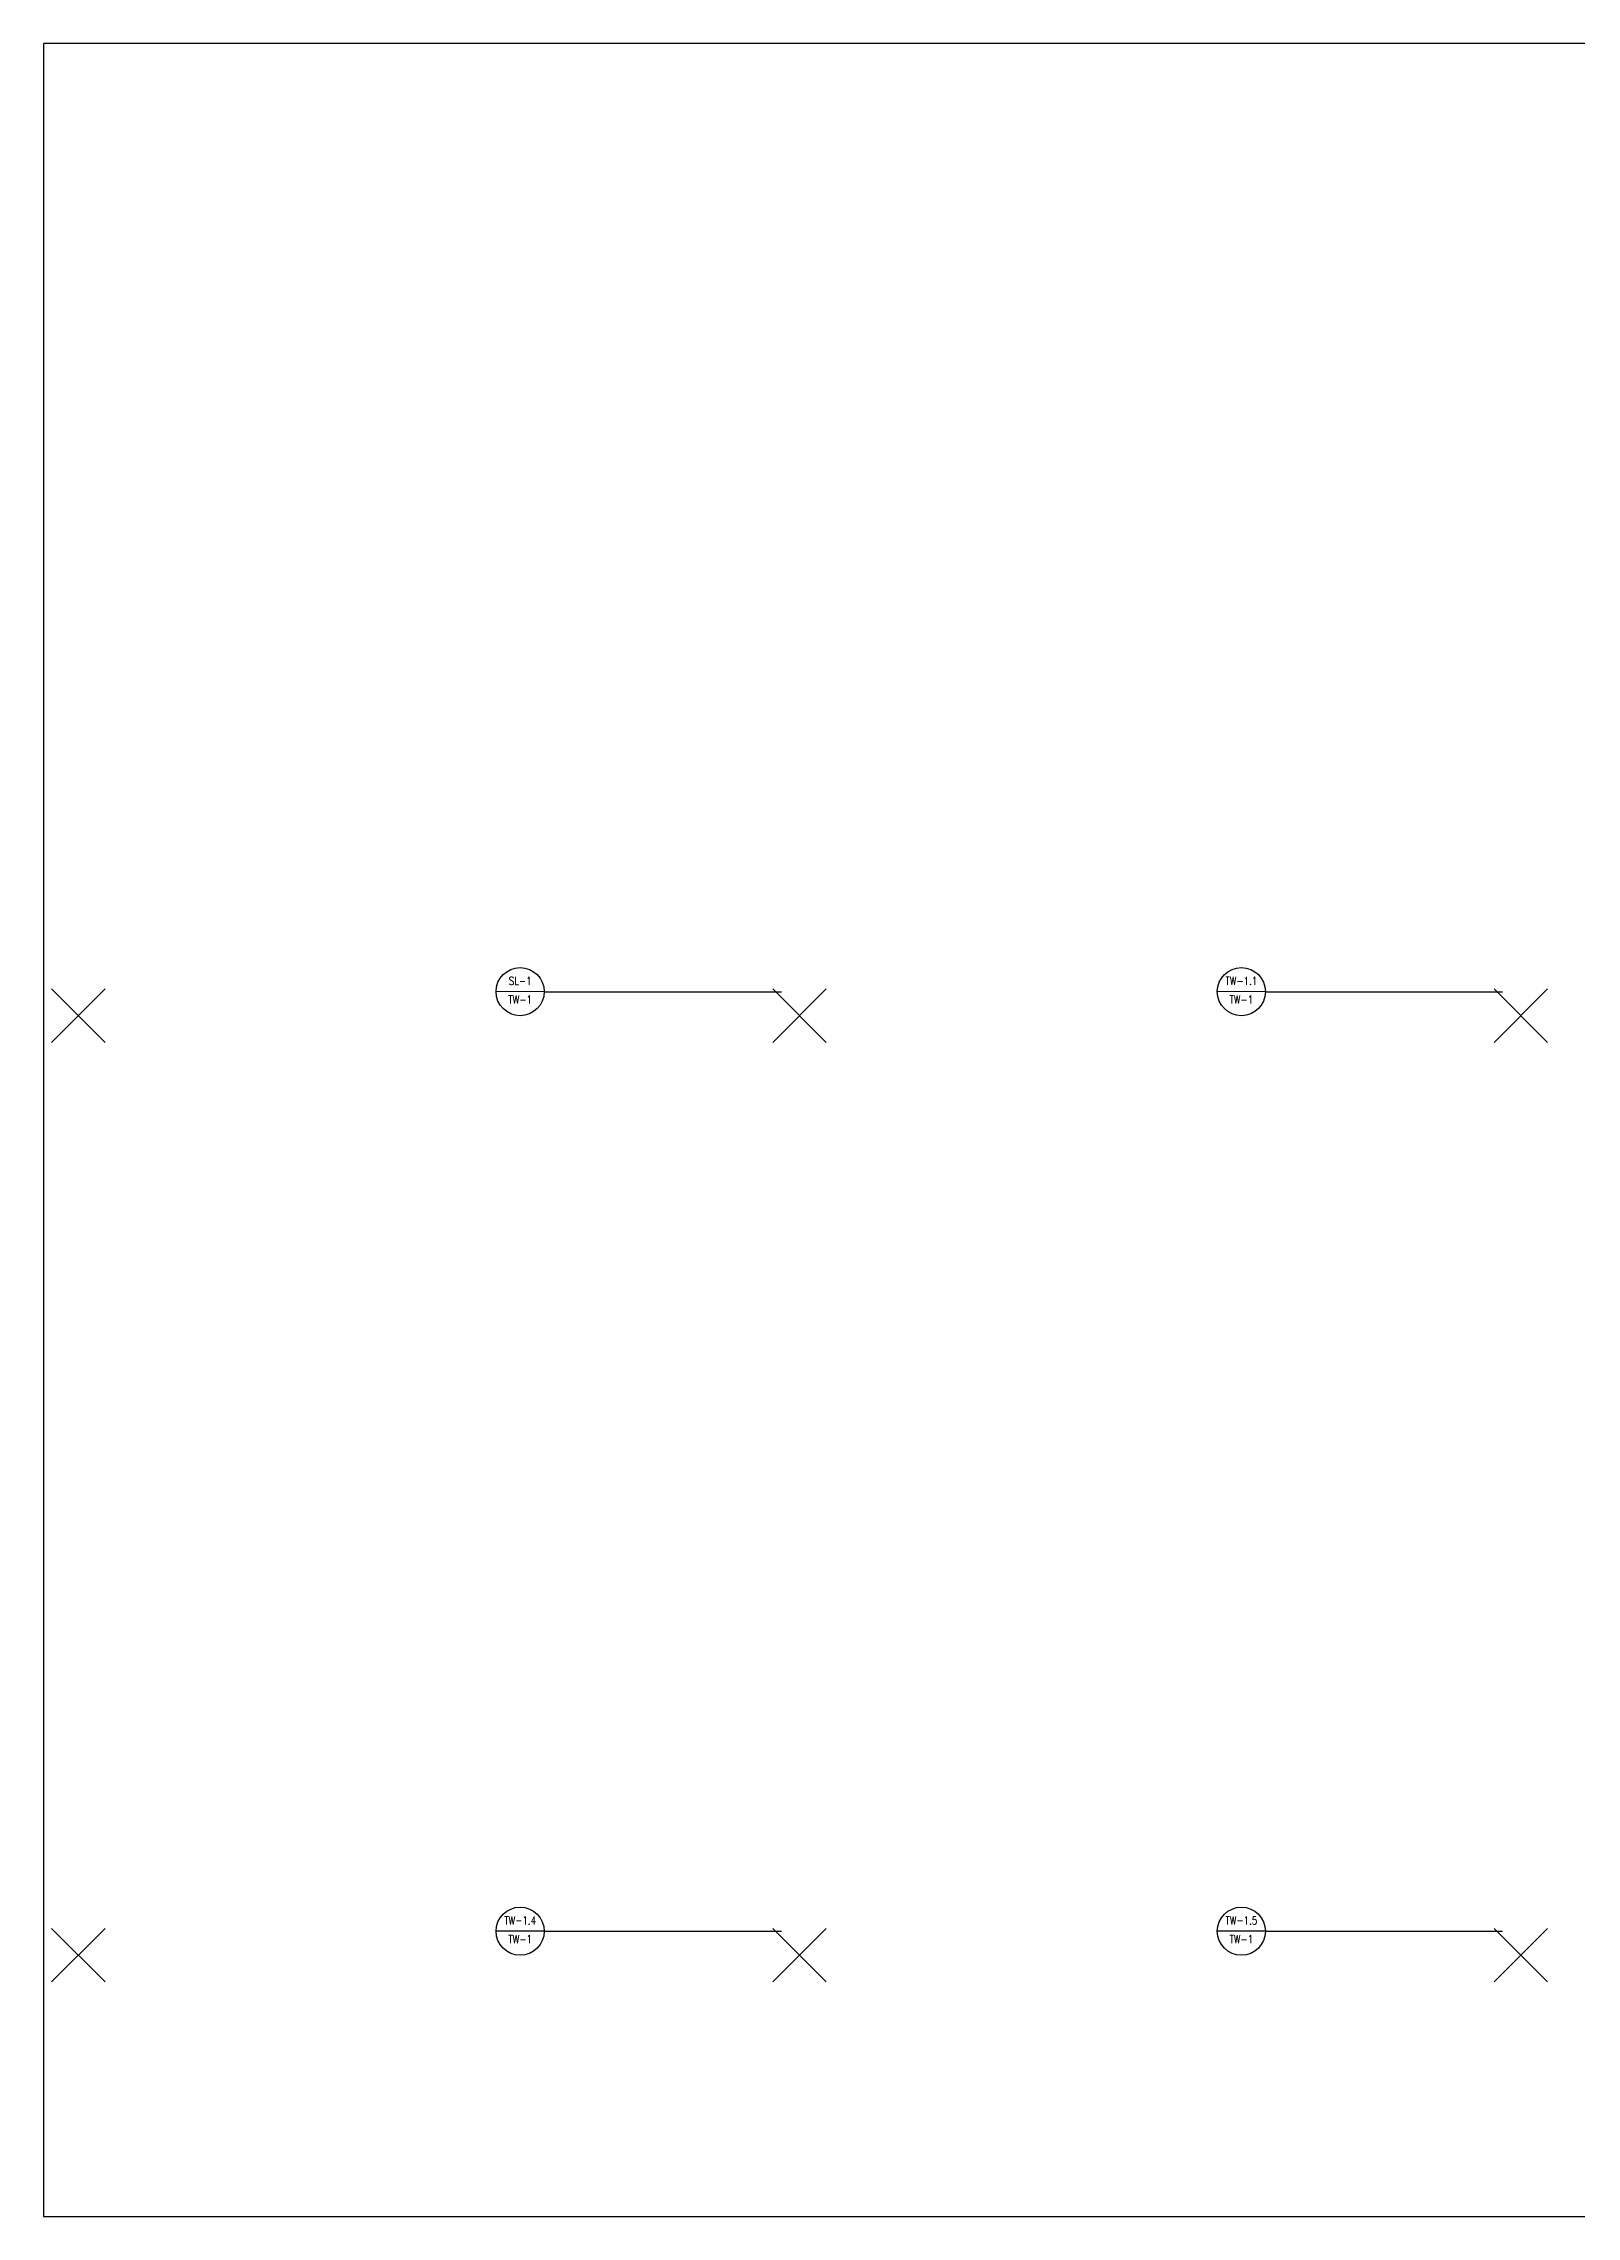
# Model space of a CAD drawing. Header units: millimetres. Extents: x -1 to 744, y -10 to 72.
# Drawn here: x -1.3 to 56.1, y -9.8 to 71.6 of the extents above; entities that cross this region are included whole.
import ezdxf
from ezdxf.enums import TextEntityAlignment as Align

# ---------------------------------------------------------------- set-up
doc = ezdxf.new("R2010")
doc.units = ezdxf.units.MM
doc.header["$MEASUREMENT"] = 0
doc.header["$PDMODE"] = 3
doc.header["$PDSIZE"] = 1
for name, color, linetype in [('_TW-1-SL', 7, 'Continuous'), ('_WS_Boundary', 7, 'Continuous'), ('WS_REF_MARKER', 7, 'Continuous')]:
    doc.layers.add(name, color=color, linetype=linetype)
doc.layers.add('_WS_Insertion_Point', color=1, linetype='Continuous', lineweight=25, plot=False)
doc.styles.add('ROMANS', font='ROMANS.shx')
doc.styles.add('STD', font='simplex.shx', dxfattribs={"height": 0.1})

# ---------------------------------------------------------------- blocks, each defined once
blk = doc.blocks.new('DTLBUB')
blk.add_line((0.313, 0), (-0.313, 0))
blk.add_circle((0, 0), 0.313)
at = {"style": 'STD', "flags": 12}
for tag, height, p in [('A1', 0.104, (0, 0.14)), ('M-000', 0.0781, (0, -0.103))]:
    blk.add_attdef(tag, text='', height=height, dxfattribs=at).set_placement(p, align=Align.MIDDLE)

msp = doc.modelspace()

# ---------------------------------------------------------------- linework, layer by layer
at = {"layer": '_TW-1-SL'}
for p, q in [((17.451, 36.108), (26.339, 36.108)), ((44.467, 36.108), (53.355, 36.108)), ((17.451, 0.899), (26.339, 0.899)), ((44.467, 0.899), (53.355, 0.899))]:
    msp.add_line(p, q, dxfattribs=at)
at = {"layer": '_WS_Boundary'}
msp.add_lwpolyline([(-1.305, -9.793), (107.772, -9.793), (107.772, 71.642), (-1.305, 71.642)], close=True, dxfattribs=at)
at = {"layer": '_WS_Insertion_Point'}
for p in [(0, 35.209), (27.016, 35.209), (54.032, 35.209), (0, 0), (27.016, 0), (54.032, 0)]:
    msp.add_point(p, dxfattribs=at)

# ---------------------------------------------------------------- block references
at = {"layer": '_TW-1-SL'}
ref = msp.add_blockref('DTLBUB', (16.551, 36.109), dxfattribs=dict(at, xscale=2.878068995225996, yscale=2.878068995225996, zscale=2.878068995225996, rotation=359.9491497557224))
ref.add_attrib('A1', 'SL-1', dxfattribs={"layer": 'WS_REF_MARKER', "height": 0.2998, "style": 'ROMANS', "width": 0.8, "flags": 12}).set_placement((16.552, 36.513), align=Align.MIDDLE)
ref.add_attrib('M-000', 'TW-1', dxfattribs={"layer": 'WS_REF_MARKER', "height": 0.2999, "style": 'ROMANS', "width": 0.8, "flags": 12}).set_placement((16.551, 35.811), align=Align.MIDDLE)
ref = msp.add_blockref('DTLBUB', (16.551, 36.109), dxfattribs=dict(at, xscale=2.878068995225996, yscale=2.878068995225996, zscale=2.878068995225996, rotation=359.9491497557224))
ref.add_attrib('A1', 'SL-1', dxfattribs={"layer": 'WS_REF_MARKER', "height": 0.2998, "style": 'ROMANS', "width": 0.8, "flags": 12}).set_placement((16.552, 36.513), align=Align.MIDDLE)
ref.add_attrib('M-000', 'TW-1', dxfattribs={"layer": 'WS_REF_MARKER', "height": 0.2999, "style": 'ROMANS', "width": 0.8, "flags": 12}).set_placement((16.551, 35.811), align=Align.MIDDLE)
ref = msp.add_blockref('DTLBUB', (43.568, 36.109), dxfattribs=dict(at, xscale=2.878068995225996, yscale=2.878068995225996, zscale=2.878068995225996, rotation=359.9491497557224))
ref.add_attrib('A1', 'TW-1.1', dxfattribs={"layer": 'WS_REF_MARKER', "height": 0.2998, "style": 'ROMANS', "width": 0.8, "flags": 12}).set_placement((43.568, 36.513), align=Align.MIDDLE)
ref.add_attrib('M-000', 'TW-1', dxfattribs={"layer": 'WS_REF_MARKER', "height": 0.2999, "style": 'ROMANS', "width": 0.8, "flags": 12}).set_placement((43.567, 35.811), align=Align.MIDDLE)
ref = msp.add_blockref('DTLBUB', (16.551, 0.9), dxfattribs=dict(at, xscale=2.878068995225996, yscale=2.878068995225996, zscale=2.878068995225996, rotation=359.9491497557224))
ref.add_attrib('A1', 'TW-1.4', dxfattribs={"layer": 'WS_REF_MARKER', "height": 0.2998, "style": 'ROMANS', "width": 0.8, "flags": 12}).set_placement((16.552, 1.304), align=Align.MIDDLE)
ref.add_attrib('M-000', 'TW-1', dxfattribs={"layer": 'WS_REF_MARKER', "height": 0.2999, "style": 'ROMANS', "width": 0.8, "flags": 12}).set_placement((16.551, 0.603), align=Align.MIDDLE)
ref = msp.add_blockref('DTLBUB', (43.568, 0.9), dxfattribs=dict(at, xscale=2.878068995225996, yscale=2.878068995225996, zscale=2.878068995225996, rotation=359.9491497557224))
ref.add_attrib('A1', 'TW-1.5', dxfattribs={"layer": 'WS_REF_MARKER', "height": 0.2998, "style": 'ROMANS', "width": 0.8, "flags": 12}).set_placement((43.568, 1.304), align=Align.MIDDLE)
ref.add_attrib('M-000', 'TW-1', dxfattribs={"layer": 'WS_REF_MARKER', "height": 0.2999, "style": 'ROMANS', "width": 0.8, "flags": 12}).set_placement((43.567, 0.603), align=Align.MIDDLE)

doc.saveas('drawing.dxf')
